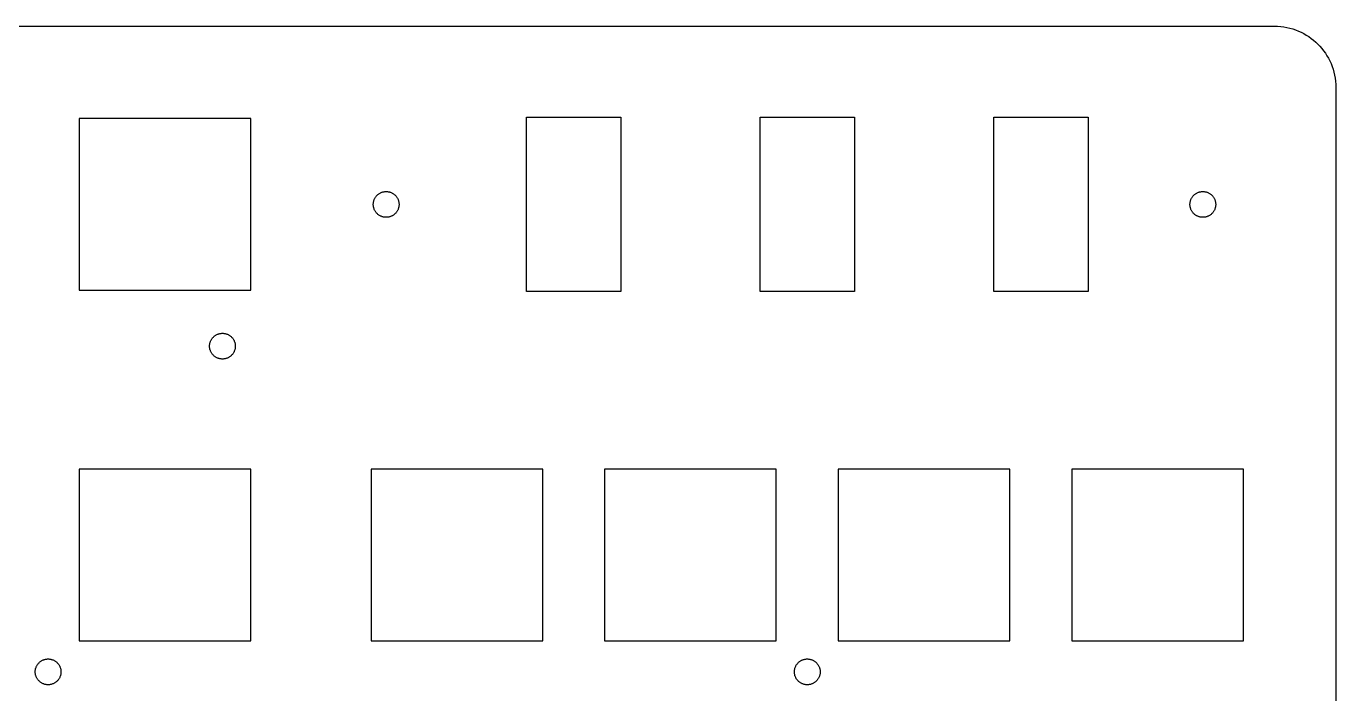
# Model space of a CAD drawing. Extents: x 0 to 462, y -134 to 0.
# Drawn here: x 355.6 to 462.4, y -54.4 to 0 of the extents above; entities that cross this region are included whole.
import ezdxf

# ---------------------------------------------------------------- set-up
doc = ezdxf.new("R2010")
doc.units = 0
doc.layers.add('BLACK', color=7, linetype='CONTINUOUS')

msp = doc.modelspace()

# ---------------------------------------------------------------- linework, layer by layer
at = {"layer": 'BLACK', "linetype": 'CONTINUOUS'}
for p, q in [((5, 0), (457.44, 0)), ((457.44, 0), (457.698, -0.0065)), ((457.698, -0.0065), (457.953, -0.0257)), ((457.953, -0.0257), (458.203, -0.0574)), ((458.203, -0.0574), (458.45, -0.1012)), ((458.45, -0.1012), (458.692, -0.1569)), ((458.692, -0.1569), (458.93, -0.2241)), ((458.93, -0.2241), (459.163, -0.3024)), ((459.163, -0.3024), (459.39, -0.3917)), ((459.39, -0.3917), (459.611, -0.4916)), ((459.611, -0.4916), (459.827, -0.6017)), ((459.827, -0.6017), (460.036, -0.7219)), ((460.036, -0.7219), (460.239, -0.8517)), ((460.239, -0.8517), (460.435, -0.9908)), ((460.435, -0.9908), (460.624, -1.139)), ((460.624, -1.139), (460.805, -1.2959)), ((460.805, -1.2959), (460.979, -1.4612)), ((460.979, -1.4612), (461.144, -1.6347)), ((461.144, -1.6347), (461.301, -1.816)), ((461.301, -1.816), (461.449, -2.0047)), ((461.449, -2.0047), (461.588, -2.2007)), ((461.588, -2.2007), (461.718, -2.4035)), ((461.718, -2.4035), (461.838, -2.6129)), ((461.838, -2.6129), (461.948, -2.8285)), ((461.948, -2.8285), (462.048, -3.0501)), ((462.048, -3.0501), (462.138, -3.2774)), ((462.138, -3.2774), (462.216, -3.51)), ((462.216, -3.51), (462.283, -3.7476)), ((462.283, -3.7476), (462.339, -3.9899)), ((462.339, -3.9899), (462.383, -4.2366)), ((462.383, -4.2366), (462.414, -4.4874)), ((462.414, -4.4874), (462.433, -4.7419)), ((462.433, -4.7419), (462.44, -5)), ((462.44, -5), (462.44, -128.827)), ((396.438, -21.626), (396.438, -7.426)), ((396.438, -7.426), (404.138, -7.426)), ((404.138, -7.426), (404.138, -21.626)), ((415.488, -21.626), (415.488, -7.426)), ((415.488, -7.426), (423.188, -7.426)), ((423.188, -7.426), (423.188, -21.626)), ((434.538, -21.626), (434.538, -7.426)), ((434.538, -7.426), (442.238, -7.426)), ((442.238, -7.426), (442.238, -21.626)), ((373.951, -7.526), (359.951, -7.526)), ((359.951, -7.526), (359.951, -21.526)), ((373.951, -21.526), (373.951, -7.526)), ((384.152, -13.8978), (384.183, -13.8581)), ((384.183, -13.8581), (384.216, -13.82)), ((384.216, -13.82), (384.251, -13.7835)), ((384.251, -13.7835), (384.287, -13.7488)), ((384.287, -13.7488), (384.325, -13.7158)), ((384.325, -13.7158), (384.365, -13.6846)), ((384.365, -13.6846), (384.406, -13.6553)), ((384.406, -13.6553), (384.449, -13.628)), ((384.449, -13.628), (384.493, -13.6027)), ((384.493, -13.6027), (384.538, -13.5795)), ((384.538, -13.5795), (384.584, -13.5585)), ((384.584, -13.5585), (384.632, -13.5397)), ((384.632, -13.5397), (384.681, -13.5232)), ((384.681, -13.5232), (384.731, -13.509)), ((384.731, -13.509), (384.782, -13.4973)), ((384.782, -13.4973), (384.833, -13.4881)), ((384.833, -13.4881), (384.886, -13.4814)), ((384.886, -13.4814), (384.939, -13.4774)), ((384.939, -13.4774), (384.993, -13.476)), ((384.993, -13.476), (385.047, -13.4774)), ((385.047, -13.4774), (385.101, -13.4814)), ((385.101, -13.4814), (385.153, -13.4881)), ((385.153, -13.4881), (385.205, -13.4973)), ((385.205, -13.4973), (385.256, -13.509)), ((385.256, -13.509), (385.305, -13.5232)), ((385.305, -13.5232), (385.354, -13.5397)), ((385.354, -13.5397), (385.402, -13.5585)), ((385.402, -13.5585), (385.448, -13.5795)), ((385.448, -13.5795), (385.494, -13.6027)), ((385.494, -13.6027), (385.538, -13.628)), ((385.538, -13.628), (385.58, -13.6553)), ((385.58, -13.6553), (385.621, -13.6846)), ((385.621, -13.6846), (385.661, -13.7158)), ((385.661, -13.7158), (385.699, -13.7488)), ((385.699, -13.7488), (385.736, -13.7835)), ((385.736, -13.7835), (385.77, -13.82)), ((385.77, -13.82), (385.803, -13.8581)), ((385.803, -13.8581), (385.835, -13.8978)), ((450.755, -13.8978), (450.786, -13.8581)), ((450.786, -13.8581), (450.819, -13.82)), ((450.819, -13.82), (450.854, -13.7835)), ((450.854, -13.7835), (450.891, -13.7488)), ((450.891, -13.7488), (450.929, -13.7158)), ((450.929, -13.7158), (450.968, -13.6846)), ((450.968, -13.6846), (451.009, -13.6553)), ((451.009, -13.6553), (451.052, -13.628)), ((451.052, -13.628), (451.096, -13.6027)), ((451.096, -13.6027), (451.141, -13.5795)), ((451.141, -13.5795), (451.188, -13.5585)), ((451.188, -13.5585), (451.235, -13.5397)), ((451.235, -13.5397), (451.284, -13.5232)), ((451.284, -13.5232), (451.334, -13.509)), ((451.334, -13.509), (451.385, -13.4973)), ((451.385, -13.4973), (451.437, -13.4881)), ((451.437, -13.4881), (451.489, -13.4814)), ((451.489, -13.4814), (451.542, -13.4774)), ((451.542, -13.4774), (451.596, -13.476)), ((451.596, -13.476), (451.651, -13.4774)), ((451.651, -13.4774), (451.704, -13.4814)), ((451.704, -13.4814), (451.756, -13.4881)), ((451.756, -13.4881), (451.808, -13.4973)), ((451.808, -13.4973), (451.859, -13.509)), ((451.859, -13.509), (451.909, -13.5232)), ((451.909, -13.5232), (451.958, -13.5397)), ((451.958, -13.5397), (452.005, -13.5585)), ((452.005, -13.5585), (452.052, -13.5795)), ((452.052, -13.5795), (452.097, -13.6027)), ((452.097, -13.6027), (452.141, -13.628)), ((452.141, -13.628), (452.184, -13.6553)), ((452.184, -13.6553), (452.225, -13.6846)), ((452.225, -13.6846), (452.264, -13.7158)), ((452.264, -13.7158), (452.302, -13.7488)), ((452.302, -13.7488), (452.339, -13.7835)), ((452.339, -13.7835), (452.374, -13.82)), ((452.374, -13.82), (452.407, -13.8581)), ((452.407, -13.8581), (452.438, -13.8978)), ((383.943, -14.526), (383.945, -14.472)), ((383.945, -14.58), (383.943, -14.526)), ((383.945, -14.472), (383.949, -14.4186)), ((383.949, -14.6333), (383.945, -14.58)), ((383.949, -14.4186), (383.955, -14.3661)), ((383.955, -14.6859), (383.949, -14.6333)), ((383.955, -14.3661), (383.965, -14.3144)), ((383.965, -14.7376), (383.955, -14.6859)), ((383.965, -14.3144), (383.976, -14.2636)), ((383.976, -14.7884), (383.965, -14.7376)), ((383.976, -14.2636), (383.99, -14.2138)), ((383.99, -14.8382), (383.976, -14.7884)), ((383.99, -14.2138), (384.007, -14.165)), ((384.007, -14.887), (383.99, -14.8382)), ((384.007, -14.165), (384.026, -14.1173)), ((384.026, -14.9347), (384.007, -14.887)), ((384.026, -14.1173), (384.047, -14.0708)), ((384.047, -14.9812), (384.026, -14.9347)), ((384.047, -14.0708), (384.07, -14.0255)), ((384.07, -14.0255), (384.095, -13.9815)), ((384.095, -13.9815), (384.122, -13.9389)), ((384.122, -13.9389), (384.152, -13.8978)), ((385.835, -13.8978), (385.864, -13.9389)), ((385.864, -13.9389), (385.891, -13.9815)), ((385.891, -13.9815), (385.916, -14.0255)), ((385.916, -14.0255), (385.94, -14.0708)), ((385.94, -14.0708), (385.961, -14.1173)), ((385.961, -14.9347), (385.94, -14.9812)), ((385.961, -14.1173), (385.979, -14.165)), ((385.979, -14.887), (385.961, -14.9347)), ((385.979, -14.165), (385.996, -14.2138)), ((385.996, -14.8382), (385.979, -14.887)), ((385.996, -14.2138), (386.01, -14.2636)), ((386.01, -14.7884), (385.996, -14.8382)), ((386.01, -14.2636), (386.022, -14.3144)), ((386.022, -14.7376), (386.01, -14.7884)), ((386.022, -14.3144), (386.031, -14.3661)), ((386.031, -14.6859), (386.022, -14.7376)), ((386.031, -14.3661), (386.038, -14.4186)), ((386.038, -14.6333), (386.031, -14.6859)), ((386.038, -14.4186), (386.042, -14.472)), ((386.042, -14.58), (386.038, -14.6333)), ((386.042, -14.472), (386.043, -14.526)), ((386.043, -14.526), (386.042, -14.58)), ((450.547, -14.526), (450.548, -14.472)), ((450.548, -14.58), (450.547, -14.526)), ((450.548, -14.472), (450.552, -14.4186)), ((450.552, -14.6333), (450.548, -14.58)), ((450.552, -14.4186), (450.559, -14.3661)), ((450.559, -14.6859), (450.552, -14.6333)), ((450.559, -14.3661), (450.568, -14.3144)), ((450.568, -14.7376), (450.559, -14.6859)), ((450.568, -14.3144), (450.58, -14.2636)), ((450.58, -14.7884), (450.568, -14.7376)), ((450.58, -14.2636), (450.594, -14.2138)), ((450.594, -14.8382), (450.58, -14.7884)), ((450.594, -14.2138), (450.61, -14.165)), ((450.61, -14.887), (450.594, -14.8382)), ((450.61, -14.165), (450.629, -14.1173)), ((450.629, -14.9347), (450.61, -14.887)), ((450.629, -14.1173), (450.65, -14.0708)), ((450.65, -14.9812), (450.629, -14.9347)), ((450.65, -14.0708), (450.673, -14.0255)), ((450.673, -14.0255), (450.699, -13.9815)), ((450.699, -13.9815), (450.726, -13.9389)), ((450.726, -13.9389), (450.755, -13.8978)), ((452.438, -13.8978), (452.467, -13.9389)), ((452.467, -13.9389), (452.494, -13.9815)), ((452.494, -13.9815), (452.52, -14.0255)), ((452.52, -14.0255), (452.543, -14.0708)), ((452.543, -14.0708), (452.564, -14.1173)), ((452.564, -14.9347), (452.543, -14.9812)), ((452.564, -14.1173), (452.583, -14.165)), ((452.583, -14.887), (452.564, -14.9347)), ((452.583, -14.165), (452.599, -14.2138)), ((452.599, -14.8382), (452.583, -14.887)), ((452.599, -14.2138), (452.613, -14.2636)), ((452.613, -14.7884), (452.599, -14.8382)), ((452.613, -14.2636), (452.625, -14.3144)), ((452.625, -14.7376), (452.613, -14.7884)), ((452.625, -14.3144), (452.634, -14.3661)), ((452.634, -14.6859), (452.625, -14.7376)), ((452.634, -14.3661), (452.641, -14.4186)), ((452.641, -14.6333), (452.634, -14.6859)), ((452.641, -14.4186), (452.645, -14.472)), ((452.645, -14.58), (452.641, -14.6333)), ((452.645, -14.472), (452.646, -14.526)), ((452.646, -14.526), (452.645, -14.58)), ((384.07, -15.0265), (384.047, -14.9812)), ((384.095, -15.0705), (384.07, -15.0265)), ((384.122, -15.1131), (384.095, -15.0705)), ((384.152, -15.1542), (384.122, -15.1131)), ((384.183, -15.1939), (384.152, -15.1542)), ((384.216, -15.232), (384.183, -15.1939)), ((384.251, -15.2685), (384.216, -15.232)), ((384.287, -15.3032), (384.251, -15.2685)), ((384.325, -15.3362), (384.287, -15.3032)), ((384.365, -15.3674), (384.325, -15.3362)), ((384.406, -15.3967), (384.365, -15.3674)), ((384.449, -15.424), (384.406, -15.3967)), ((384.493, -15.4493), (384.449, -15.424)), ((384.538, -15.4725), (384.493, -15.4493)), ((384.584, -15.4935), (384.538, -15.4725)), ((384.632, -15.5123), (384.584, -15.4935)), ((384.681, -15.5288), (384.632, -15.5123)), ((384.731, -15.5429), (384.681, -15.5288)), ((384.782, -15.5547), (384.731, -15.5429)), ((384.833, -15.5639), (384.782, -15.5547)), ((384.886, -15.5706), (384.833, -15.5639)), ((384.939, -15.5746), (384.886, -15.5706)), ((384.993, -15.576), (384.939, -15.5746)), ((385.047, -15.5746), (384.993, -15.576)), ((385.101, -15.5706), (385.047, -15.5746)), ((385.153, -15.5639), (385.101, -15.5706)), ((385.205, -15.5547), (385.153, -15.5639)), ((385.256, -15.5429), (385.205, -15.5547)), ((385.305, -15.5288), (385.256, -15.5429)), ((385.354, -15.5123), (385.305, -15.5288)), ((385.402, -15.4935), (385.354, -15.5123)), ((385.448, -15.4725), (385.402, -15.4935)), ((385.494, -15.4493), (385.448, -15.4725)), ((385.538, -15.424), (385.494, -15.4493)), ((385.58, -15.3967), (385.538, -15.424)), ((385.621, -15.3674), (385.58, -15.3967)), ((385.661, -15.3362), (385.621, -15.3674)), ((385.699, -15.3032), (385.661, -15.3362)), ((385.736, -15.2685), (385.699, -15.3032)), ((385.77, -15.232), (385.736, -15.2685)), ((385.803, -15.1939), (385.77, -15.232)), ((385.835, -15.1542), (385.803, -15.1939)), ((385.864, -15.1131), (385.835, -15.1542)), ((385.891, -15.0705), (385.864, -15.1131)), ((385.916, -15.0265), (385.891, -15.0705)), ((385.94, -14.9812), (385.916, -15.0265)), ((450.673, -15.0265), (450.65, -14.9812)), ((450.699, -15.0705), (450.673, -15.0265)), ((450.726, -15.1131), (450.699, -15.0705)), ((450.755, -15.1542), (450.726, -15.1131)), ((450.786, -15.1939), (450.755, -15.1542)), ((450.819, -15.232), (450.786, -15.1939)), ((450.854, -15.2685), (450.819, -15.232)), ((450.891, -15.3032), (450.854, -15.2685)), ((450.929, -15.3362), (450.891, -15.3032)), ((450.968, -15.3674), (450.929, -15.3362)), ((451.009, -15.3967), (450.968, -15.3674)), ((451.052, -15.424), (451.009, -15.3967)), ((451.096, -15.4493), (451.052, -15.424)), ((451.141, -15.4725), (451.096, -15.4493)), ((451.188, -15.4935), (451.141, -15.4725)), ((451.235, -15.5123), (451.188, -15.4935)), ((451.284, -15.5288), (451.235, -15.5123)), ((451.334, -15.5429), (451.284, -15.5288)), ((451.385, -15.5547), (451.334, -15.5429)), ((451.437, -15.5639), (451.385, -15.5547)), ((451.489, -15.5706), (451.437, -15.5639)), ((451.542, -15.5746), (451.489, -15.5706)), ((451.596, -15.576), (451.542, -15.5746)), ((451.651, -15.5746), (451.596, -15.576)), ((451.704, -15.5706), (451.651, -15.5746)), ((451.756, -15.5639), (451.704, -15.5706)), ((451.808, -15.5547), (451.756, -15.5639)), ((451.859, -15.5429), (451.808, -15.5547)), ((451.909, -15.5288), (451.859, -15.5429)), ((451.958, -15.5123), (451.909, -15.5288)), ((452.005, -15.4935), (451.958, -15.5123)), ((452.052, -15.4725), (452.005, -15.4935)), ((452.097, -15.4493), (452.052, -15.4725)), ((452.141, -15.424), (452.097, -15.4493)), ((452.184, -15.3967), (452.141, -15.424)), ((452.225, -15.3674), (452.184, -15.3967)), ((452.264, -15.3362), (452.225, -15.3674)), ((452.302, -15.3032), (452.264, -15.3362)), ((452.339, -15.2685), (452.302, -15.3032)), ((452.374, -15.232), (452.339, -15.2685)), ((452.407, -15.1939), (452.374, -15.232)), ((452.438, -15.1542), (452.407, -15.1939)), ((452.467, -15.1131), (452.438, -15.1542)), ((452.494, -15.0705), (452.467, -15.1131)), ((452.52, -15.0265), (452.494, -15.0705)), ((452.543, -14.9812), (452.52, -15.0265)), ((359.951, -21.526), (373.951, -21.526)), ((404.138, -21.626), (396.438, -21.626)), ((423.188, -21.626), (415.488, -21.626)), ((442.238, -21.626), (434.538, -21.626)), ((370.676, -25.6701), (370.697, -25.6236)), ((370.697, -25.6236), (370.72, -25.5783)), ((370.72, -25.5783), (370.746, -25.5344)), ((370.746, -25.5344), (370.773, -25.4917)), ((370.773, -25.4917), (370.802, -25.4506)), ((370.802, -25.4506), (370.833, -25.4109)), ((370.833, -25.4109), (370.866, -25.3728)), ((370.866, -25.3728), (370.901, -25.3364)), ((370.901, -25.3364), (370.938, -25.3016)), ((370.938, -25.3016), (370.976, -25.2686)), ((370.976, -25.2686), (371.015, -25.2374)), ((371.015, -25.2374), (371.057, -25.2081)), ((371.057, -25.2081), (371.099, -25.1808)), ((371.099, -25.1808), (371.143, -25.1555)), ((371.143, -25.1555), (371.188, -25.1324)), ((371.188, -25.1324), (371.235, -25.1113)), ((371.235, -25.1113), (371.283, -25.0925)), ((371.283, -25.0925), (371.331, -25.076)), ((371.331, -25.076), (371.381, -25.0619)), ((371.381, -25.0619), (371.432, -25.0501)), ((371.432, -25.0501), (371.484, -25.0409)), ((371.484, -25.0409), (371.536, -25.0342)), ((371.536, -25.0342), (371.59, -25.0302)), ((371.59, -25.0302), (371.644, -25.0288)), ((371.644, -25.0288), (371.698, -25.0302)), ((371.698, -25.0302), (371.751, -25.0342)), ((371.751, -25.0342), (371.804, -25.0409)), ((371.804, -25.0409), (371.855, -25.0501)), ((371.855, -25.0501), (371.906, -25.0619)), ((371.906, -25.0619), (371.956, -25.076)), ((371.956, -25.076), (372.005, -25.0925)), ((372.005, -25.0925), (372.052, -25.1113)), ((372.052, -25.1113), (372.099, -25.1324)), ((372.099, -25.1324), (372.144, -25.1555)), ((372.144, -25.1555), (372.188, -25.1808)), ((372.188, -25.1808), (372.231, -25.2081)), ((372.231, -25.2081), (372.272, -25.2374)), ((372.272, -25.2374), (372.312, -25.2686)), ((372.312, -25.2686), (372.35, -25.3016)), ((372.35, -25.3016), (372.386, -25.3364)), ((372.386, -25.3364), (372.421, -25.3728)), ((372.421, -25.3728), (372.454, -25.4109)), ((372.454, -25.4109), (372.485, -25.4506)), ((372.485, -25.4506), (372.514, -25.4917)), ((372.514, -25.4917), (372.542, -25.5344)), ((372.542, -25.5344), (372.567, -25.5783)), ((372.567, -25.5783), (372.59, -25.6236)), ((372.59, -25.6236), (372.611, -25.6701)), ((370.594, -26.0788), (370.595, -26.0248)), ((370.595, -26.1328), (370.594, -26.0788)), ((370.595, -26.0248), (370.599, -25.9715)), ((370.599, -26.1862), (370.595, -26.1328)), ((370.599, -25.9715), (370.606, -25.9189)), ((370.606, -26.2387), (370.599, -26.1862)), ((370.606, -25.9189), (370.615, -25.8672)), ((370.615, -26.2904), (370.606, -26.2387)), ((370.615, -25.8672), (370.627, -25.8164)), ((370.627, -26.3412), (370.615, -26.2904)), ((370.627, -25.8164), (370.641, -25.7666)), ((370.641, -26.3911), (370.627, -26.3412)), ((370.641, -25.7666), (370.657, -25.7178)), ((370.657, -26.4398), (370.641, -26.3911)), ((370.657, -25.7178), (370.676, -25.6701)), ((370.676, -26.4875), (370.657, -26.4398)), ((370.697, -26.534), (370.676, -26.4875)), ((370.72, -26.5793), (370.697, -26.534)), ((370.746, -26.6233), (370.72, -26.5793)), ((370.773, -26.6659), (370.746, -26.6233)), ((370.802, -26.707), (370.773, -26.6659)), ((372.514, -26.6659), (372.485, -26.707)), ((372.542, -26.6233), (372.514, -26.6659)), ((372.567, -26.5793), (372.542, -26.6233)), ((372.59, -26.534), (372.567, -26.5793)), ((372.611, -26.4875), (372.59, -26.534)), ((372.611, -25.6701), (372.63, -25.7178)), ((372.63, -26.4398), (372.611, -26.4875)), ((372.63, -25.7178), (372.646, -25.7666)), ((372.646, -26.3911), (372.63, -26.4398)), ((372.646, -25.7666), (372.661, -25.8164)), ((372.661, -26.3412), (372.646, -26.3911)), ((372.661, -25.8164), (372.672, -25.8672)), ((372.672, -26.2904), (372.661, -26.3412)), ((372.672, -25.8672), (372.682, -25.9189)), ((372.682, -26.2387), (372.672, -26.2904)), ((372.682, -25.9189), (372.688, -25.9715)), ((372.688, -26.1862), (372.682, -26.2387)), ((372.688, -25.9715), (372.692, -26.0248)), ((372.692, -26.1328), (372.688, -26.1862)), ((372.692, -26.0248), (372.694, -26.0788)), ((372.694, -26.0788), (372.692, -26.1328)), ((370.833, -26.7467), (370.802, -26.707)), ((370.866, -26.7848), (370.833, -26.7467)), ((370.901, -26.8213), (370.866, -26.7848)), ((370.938, -26.856), (370.901, -26.8213)), ((370.976, -26.889), (370.938, -26.856)), ((371.015, -26.9202), (370.976, -26.889)), ((371.057, -26.9495), (371.015, -26.9202)), ((371.099, -26.9768), (371.057, -26.9495)), ((371.143, -27.0021), (371.099, -26.9768)), ((371.188, -27.0253), (371.143, -27.0021)), ((371.235, -27.0463), (371.188, -27.0253)), ((371.283, -27.0651), (371.235, -27.0463)), ((371.331, -27.0816), (371.283, -27.0651)), ((371.381, -27.0958), (371.331, -27.0816)), ((371.432, -27.1075), (371.381, -27.0958)), ((371.484, -27.1167), (371.432, -27.1075)), ((371.536, -27.1234), (371.484, -27.1167)), ((371.59, -27.1274), (371.536, -27.1234)), ((371.644, -27.1288), (371.59, -27.1274)), ((371.698, -27.1274), (371.644, -27.1288)), ((371.751, -27.1234), (371.698, -27.1274)), ((371.804, -27.1167), (371.751, -27.1234)), ((371.855, -27.1075), (371.804, -27.1167)), ((371.906, -27.0958), (371.855, -27.1075)), ((371.956, -27.0816), (371.906, -27.0958)), ((372.005, -27.0651), (371.956, -27.0816)), ((372.052, -27.0463), (372.005, -27.0651)), ((372.099, -27.0253), (372.052, -27.0463)), ((372.144, -27.0021), (372.099, -27.0253)), ((372.188, -26.9768), (372.144, -27.0021)), ((372.231, -26.9495), (372.188, -26.9768)), ((372.272, -26.9202), (372.231, -26.9495)), ((372.312, -26.889), (372.272, -26.9202)), ((372.35, -26.856), (372.312, -26.889)), ((372.386, -26.8213), (372.35, -26.856)), ((372.421, -26.7848), (372.386, -26.8213)), ((372.454, -26.7467), (372.421, -26.7848)), ((372.485, -26.707), (372.454, -26.7467)), ((373.951, -36.101), (359.951, -36.101)), ((359.951, -36.101), (359.951, -50.101)), ((373.951, -50.101), (373.951, -36.101)), ((397.763, -36.101), (383.763, -36.101)), ((383.763, -36.101), (383.763, -50.101)), ((397.763, -50.101), (397.763, -36.101)), ((416.813, -36.101), (402.813, -36.101)), ((402.813, -36.101), (402.813, -50.101)), ((416.813, -50.101), (416.813, -36.101)), ((435.863, -36.101), (421.863, -36.101)), ((421.863, -36.101), (421.863, -50.101)), ((435.863, -50.101), (435.863, -36.101)), ((454.913, -36.101), (440.913, -36.101)), ((440.913, -36.101), (440.913, -50.101)), ((454.913, -50.101), (454.913, -36.101)), ((359.951, -50.101), (373.951, -50.101)), ((383.763, -50.101), (397.763, -50.101)), ((402.813, -50.101), (416.813, -50.101)), ((421.863, -50.101), (435.863, -50.101)), ((440.913, -50.101), (454.913, -50.101)), ((356.409, -52.3636), (356.423, -52.3138)), ((356.423, -52.3138), (356.44, -52.265)), ((356.44, -52.265), (356.458, -52.2173)), ((356.458, -52.2173), (356.48, -52.1708)), ((356.48, -52.1708), (356.503, -52.1255)), ((356.503, -52.1255), (356.528, -52.0815)), ((356.528, -52.0815), (356.555, -52.0389)), ((356.555, -52.0389), (356.585, -51.9978)), ((356.585, -51.9978), (356.616, -51.9581)), ((356.616, -51.9581), (356.649, -51.92)), ((356.649, -51.92), (356.684, -51.8835)), ((356.684, -51.8835), (356.72, -51.8488)), ((356.72, -51.8488), (356.758, -51.8158)), ((356.758, -51.8158), (356.798, -51.7846)), ((356.798, -51.7846), (356.839, -51.7553)), ((356.839, -51.7553), (356.882, -51.728)), ((356.882, -51.728), (356.925, -51.7027)), ((356.925, -51.7027), (356.971, -51.6795)), ((356.971, -51.6795), (357.017, -51.6585)), ((357.017, -51.6585), (357.065, -51.6397)), ((357.065, -51.6397), (357.114, -51.6232)), ((357.114, -51.6232), (357.164, -51.609)), ((357.164, -51.609), (357.214, -51.5973)), ((357.214, -51.5973), (357.266, -51.5881)), ((357.266, -51.5881), (357.319, -51.5814)), ((357.319, -51.5814), (357.372, -51.5774)), ((357.372, -51.5774), (357.426, -51.576)), ((357.426, -51.576), (357.48, -51.5774)), ((357.48, -51.5774), (357.533, -51.5814)), ((357.533, -51.5814), (357.586, -51.5881)), ((357.586, -51.5881), (357.638, -51.5973)), ((357.638, -51.5973), (357.688, -51.609)), ((357.688, -51.609), (357.738, -51.6232)), ((357.738, -51.6232), (357.787, -51.6397)), ((357.787, -51.6397), (357.835, -51.6585)), ((357.835, -51.6585), (357.881, -51.6795)), ((357.881, -51.6795), (357.926, -51.7027)), ((357.926, -51.7027), (357.97, -51.728)), ((357.97, -51.728), (358.013, -51.7553)), ((358.013, -51.7553), (358.054, -51.7846)), ((358.054, -51.7846), (358.094, -51.8158)), ((358.094, -51.8158), (358.132, -51.8488)), ((358.132, -51.8488), (358.168, -51.8835)), ((358.168, -51.8835), (358.203, -51.92)), ((358.203, -51.92), (358.236, -51.9581)), ((358.236, -51.9581), (358.267, -51.9978)), ((358.267, -51.9978), (358.297, -52.0389)), ((358.297, -52.0389), (358.324, -52.0815)), ((358.324, -52.0815), (358.349, -52.1255)), ((358.349, -52.1255), (358.372, -52.1708)), ((358.372, -52.1708), (358.393, -52.2173)), ((358.393, -52.2173), (358.412, -52.265)), ((358.412, -52.265), (358.429, -52.3138)), ((358.429, -52.3138), (358.443, -52.3636)), ((418.321, -52.3636), (418.335, -52.3138)), ((418.335, -52.3138), (418.352, -52.265)), ((418.352, -52.265), (418.37, -52.2173)), ((418.37, -52.2173), (418.392, -52.1708)), ((418.392, -52.1708), (418.415, -52.1255)), ((418.415, -52.1255), (418.44, -52.0815)), ((418.44, -52.0815), (418.467, -52.0389)), ((418.467, -52.0389), (418.497, -51.9978)), ((418.497, -51.9978), (418.528, -51.9581)), ((418.528, -51.9581), (418.561, -51.92)), ((418.561, -51.92), (418.595, -51.8835)), ((418.595, -51.8835), (418.632, -51.8488)), ((418.632, -51.8488), (418.67, -51.8158)), ((418.67, -51.8158), (418.71, -51.7846)), ((418.71, -51.7846), (418.751, -51.7553)), ((418.751, -51.7553), (418.793, -51.728)), ((418.793, -51.728), (418.837, -51.7027)), ((418.837, -51.7027), (418.883, -51.6795)), ((418.883, -51.6795), (418.929, -51.6585)), ((418.929, -51.6585), (418.977, -51.6397)), ((418.977, -51.6397), (419.026, -51.6232)), ((419.026, -51.6232), (419.076, -51.609)), ((419.076, -51.609), (419.126, -51.5973)), ((419.126, -51.5973), (419.178, -51.5881)), ((419.178, -51.5881), (419.231, -51.5814)), ((419.231, -51.5814), (419.284, -51.5774)), ((419.284, -51.5774), (419.338, -51.576)), ((419.338, -51.576), (419.392, -51.5774)), ((419.392, -51.5774), (419.445, -51.5814)), ((419.445, -51.5814), (419.498, -51.5881)), ((419.498, -51.5881), (419.55, -51.5973)), ((419.55, -51.5973), (419.6, -51.609)), ((419.6, -51.609), (419.65, -51.6232)), ((419.65, -51.6232), (419.699, -51.6397)), ((419.699, -51.6397), (419.747, -51.6585)), ((419.747, -51.6585), (419.793, -51.6795)), ((419.793, -51.6795), (419.838, -51.7027)), ((419.838, -51.7027), (419.882, -51.728)), ((419.882, -51.728), (419.925, -51.7553)), ((419.925, -51.7553), (419.966, -51.7846)), ((419.966, -51.7846), (420.006, -51.8158)), ((420.006, -51.8158), (420.044, -51.8488)), ((420.044, -51.8488), (420.08, -51.8835)), ((420.08, -51.8835), (420.115, -51.92)), ((420.115, -51.92), (420.148, -51.9581)), ((420.148, -51.9581), (420.179, -51.9978)), ((420.179, -51.9978), (420.209, -52.0389)), ((420.209, -52.0389), (420.236, -52.0815)), ((420.236, -52.0815), (420.261, -52.1255)), ((420.261, -52.1255), (420.284, -52.1708)), ((420.284, -52.1708), (420.305, -52.2173)), ((420.305, -52.2173), (420.324, -52.265)), ((420.324, -52.265), (420.341, -52.3138)), ((420.341, -52.3138), (420.355, -52.3636)), ((356.376, -52.626), (356.377, -52.572)), ((356.377, -52.68), (356.376, -52.626)), ((356.377, -52.572), (356.381, -52.5186)), ((356.381, -52.7333), (356.377, -52.68)), ((356.381, -52.5186), (356.388, -52.4661)), ((356.388, -52.7859), (356.381, -52.7333)), ((356.388, -52.4661), (356.397, -52.4144)), ((356.397, -52.8376), (356.388, -52.7859)), ((356.397, -52.4144), (356.409, -52.3636)), ((356.409, -52.8884), (356.397, -52.8376)), ((356.423, -52.9382), (356.409, -52.8884)), ((356.44, -52.987), (356.423, -52.9382)), ((356.458, -53.0347), (356.44, -52.987)), ((356.48, -53.0812), (356.458, -53.0347)), ((356.503, -53.1265), (356.48, -53.0812)), ((356.528, -53.1705), (356.503, -53.1265)), ((356.555, -53.2131), (356.528, -53.1705)), ((356.585, -53.2542), (356.555, -53.2131)), ((356.616, -53.2939), (356.585, -53.2542)), ((356.649, -53.332), (356.616, -53.2939)), ((356.684, -53.3685), (356.649, -53.332)), ((356.72, -53.4032), (356.684, -53.3685)), ((358.168, -53.3685), (358.132, -53.4032)), ((358.203, -53.332), (358.168, -53.3685)), ((358.236, -53.2939), (358.203, -53.332)), ((358.267, -53.2542), (358.236, -53.2939)), ((358.297, -53.2131), (358.267, -53.2542)), ((358.324, -53.1705), (358.297, -53.2131)), ((358.349, -53.1265), (358.324, -53.1705)), ((358.372, -53.0812), (358.349, -53.1265)), ((358.393, -53.0347), (358.372, -53.0812)), ((358.412, -52.987), (358.393, -53.0347)), ((358.429, -52.9382), (358.412, -52.987)), ((358.443, -52.8884), (358.429, -52.9382)), ((358.443, -52.3636), (358.455, -52.4144)), ((358.455, -52.8376), (358.443, -52.8884)), ((358.455, -52.4144), (358.464, -52.4661)), ((358.464, -52.7859), (358.455, -52.8376)), ((358.464, -52.4661), (358.471, -52.5186)), ((358.471, -52.7333), (358.464, -52.7859)), ((358.471, -52.5186), (358.475, -52.572)), ((358.475, -52.68), (358.471, -52.7333)), ((358.475, -52.572), (358.476, -52.626)), ((358.476, -52.626), (358.475, -52.68)), ((418.288, -52.626), (418.289, -52.572)), ((418.289, -52.68), (418.288, -52.626)), ((418.289, -52.572), (418.293, -52.5186)), ((418.293, -52.7333), (418.289, -52.68)), ((418.293, -52.5186), (418.3, -52.4661)), ((418.3, -52.7859), (418.293, -52.7333)), ((418.3, -52.4661), (418.309, -52.4144)), ((418.309, -52.8376), (418.3, -52.7859)), ((418.309, -52.4144), (418.321, -52.3636)), ((418.321, -52.8884), (418.309, -52.8376)), ((418.335, -52.9382), (418.321, -52.8884)), ((418.352, -52.987), (418.335, -52.9382)), ((418.37, -53.0347), (418.352, -52.987)), ((418.392, -53.0812), (418.37, -53.0347)), ((418.415, -53.1265), (418.392, -53.0812)), ((418.44, -53.1705), (418.415, -53.1265)), ((418.467, -53.2131), (418.44, -53.1705)), ((418.497, -53.2542), (418.467, -53.2131)), ((418.528, -53.2939), (418.497, -53.2542)), ((418.561, -53.332), (418.528, -53.2939)), ((418.595, -53.3685), (418.561, -53.332)), ((418.632, -53.4032), (418.595, -53.3685)), ((420.08, -53.3685), (420.044, -53.4032)), ((420.115, -53.332), (420.08, -53.3685)), ((420.148, -53.2939), (420.115, -53.332)), ((420.179, -53.2542), (420.148, -53.2939)), ((420.209, -53.2131), (420.179, -53.2542)), ((420.236, -53.1705), (420.209, -53.2131)), ((420.261, -53.1265), (420.236, -53.1705)), ((420.284, -53.0812), (420.261, -53.1265)), ((420.305, -53.0347), (420.284, -53.0812)), ((420.324, -52.987), (420.305, -53.0347)), ((420.341, -52.9382), (420.324, -52.987)), ((420.355, -52.8884), (420.341, -52.9382)), ((420.355, -52.3636), (420.367, -52.4144)), ((420.367, -52.8376), (420.355, -52.8884)), ((420.367, -52.4144), (420.376, -52.4661)), ((420.376, -52.7859), (420.367, -52.8376)), ((420.376, -52.4661), (420.383, -52.5186)), ((420.383, -52.7333), (420.376, -52.7859)), ((420.383, -52.5186), (420.387, -52.572)), ((420.387, -52.68), (420.383, -52.7333)), ((420.387, -52.572), (420.388, -52.626)), ((420.388, -52.626), (420.387, -52.68)), ((356.758, -53.4362), (356.72, -53.4032)), ((356.798, -53.4674), (356.758, -53.4362)), ((356.839, -53.4967), (356.798, -53.4674)), ((356.882, -53.524), (356.839, -53.4967)), ((356.925, -53.5493), (356.882, -53.524)), ((356.971, -53.5724), (356.925, -53.5493)), ((357.017, -53.5935), (356.971, -53.5724)), ((357.065, -53.6123), (357.017, -53.5935)), ((357.114, -53.6288), (357.065, -53.6123)), ((357.164, -53.6429), (357.114, -53.6288)), ((357.214, -53.6547), (357.164, -53.6429)), ((357.266, -53.6639), (357.214, -53.6547)), ((357.319, -53.6706), (357.266, -53.6639)), ((357.372, -53.6746), (357.319, -53.6706)), ((357.426, -53.676), (357.372, -53.6746)), ((357.48, -53.6746), (357.426, -53.676)), ((357.533, -53.6706), (357.48, -53.6746)), ((357.586, -53.6639), (357.533, -53.6706)), ((357.638, -53.6547), (357.586, -53.6639)), ((357.688, -53.6429), (357.638, -53.6547)), ((357.738, -53.6288), (357.688, -53.6429)), ((357.787, -53.6123), (357.738, -53.6288)), ((357.835, -53.5935), (357.787, -53.6123)), ((357.881, -53.5724), (357.835, -53.5935)), ((357.926, -53.5493), (357.881, -53.5724)), ((357.97, -53.524), (357.926, -53.5493)), ((358.013, -53.4967), (357.97, -53.524)), ((358.054, -53.4674), (358.013, -53.4967)), ((358.094, -53.4362), (358.054, -53.4674)), ((358.132, -53.4032), (358.094, -53.4362)), ((418.67, -53.4362), (418.632, -53.4032)), ((418.71, -53.4674), (418.67, -53.4362)), ((418.751, -53.4967), (418.71, -53.4674)), ((418.793, -53.524), (418.751, -53.4967)), ((418.837, -53.5493), (418.793, -53.524)), ((418.883, -53.5724), (418.837, -53.5493)), ((418.929, -53.5935), (418.883, -53.5724)), ((418.977, -53.6123), (418.929, -53.5935)), ((419.026, -53.6288), (418.977, -53.6123)), ((419.076, -53.6429), (419.026, -53.6288)), ((419.126, -53.6547), (419.076, -53.6429)), ((419.178, -53.6639), (419.126, -53.6547)), ((419.231, -53.6706), (419.178, -53.6639)), ((419.284, -53.6746), (419.231, -53.6706)), ((419.338, -53.676), (419.284, -53.6746)), ((419.392, -53.6746), (419.338, -53.676)), ((419.445, -53.6706), (419.392, -53.6746)), ((419.498, -53.6639), (419.445, -53.6706)), ((419.55, -53.6547), (419.498, -53.6639)), ((419.6, -53.6429), (419.55, -53.6547)), ((419.65, -53.6288), (419.6, -53.6429)), ((419.699, -53.6123), (419.65, -53.6288)), ((419.747, -53.5935), (419.699, -53.6123)), ((419.793, -53.5724), (419.747, -53.5935)), ((419.838, -53.5493), (419.793, -53.5724)), ((419.882, -53.524), (419.838, -53.5493)), ((419.925, -53.4967), (419.882, -53.524)), ((419.966, -53.4674), (419.925, -53.4967)), ((420.006, -53.4362), (419.966, -53.4674)), ((420.044, -53.4032), (420.006, -53.4362))]:
    msp.add_line(p, q, dxfattribs=at)

doc.saveas('drawing.dxf')
